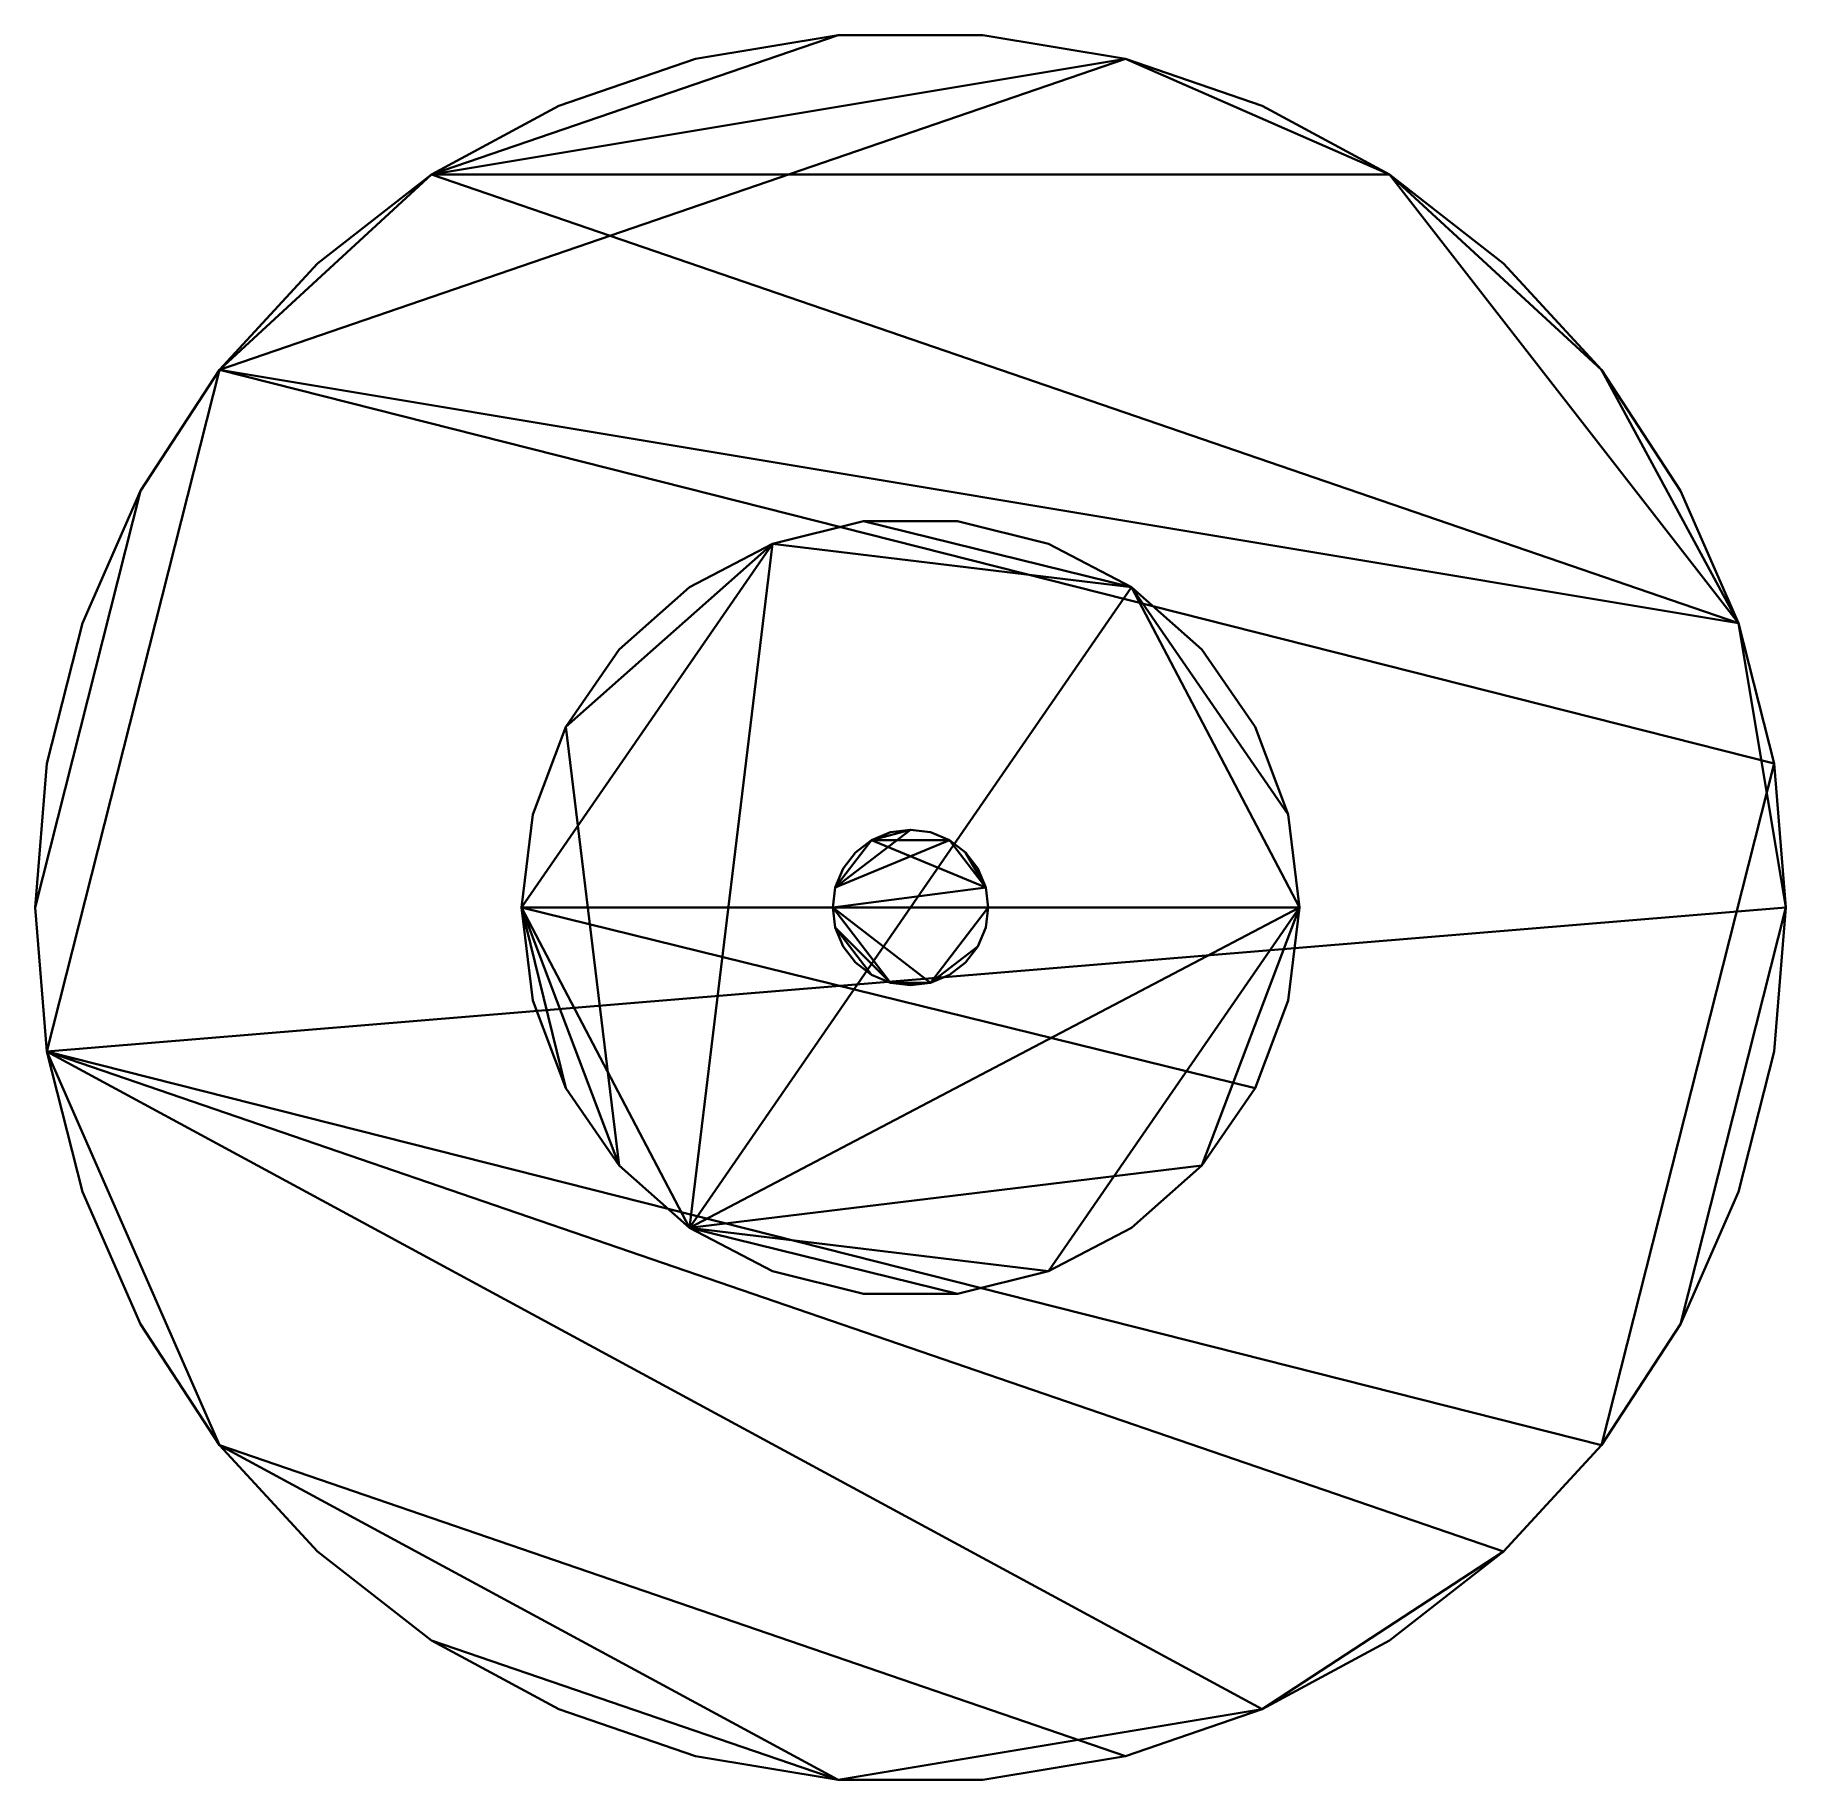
# Model space of a CAD drawing. Header units: millimetres. Extents: x -450 to 450, y -448 to 448.
import ezdxf

# ---------------------------------------------------------------- set-up
doc = ezdxf.new("R2010")
doc.units = ezdxf.units.MM
doc.layers.add('I-FURN', color=7, linetype='Continuous', lineweight=40)

msp = doc.modelspace()

# ---------------------------------------------------------------- meshes
at = {"layer": 'I-FURN', "color": 252, "true_color": 0x938b80}
mesh = msp.add_polyface(dxfattribs=at)
corners = [(-450, 0, 725), (-443.86, -74.07, 725), (-425.62, -146.11, 725), (-395.76, -214.18, 725), (-355.11, -276.4, 725), (-304.78, -331.08, 725), (-246.13, -376.72, 725), (-180.76, -412.1, 725), (-110.47, -436.23, 725), (-37.16, -448.46, 725), (37.16, -448.46, 725), (110.47, -436.23, 725), (180.76, -412.1, 725), (246.13, -376.72, 725), (304.78, -331.08, 725), (355.11, -276.4, 725), (395.76, -214.18, 725), (425.62, -146.11, 725), (443.86, -74.07, 725), (450, 0, 725), (443.86, 74.07, 725), (425.62, 146.11, 725), (395.76, 214.18, 725), (355.11, 276.4, 725), (304.78, 331.08, 725), (246.13, 376.72, 725), (180.76, 412.1, 725), (110.47, 436.23, 725), (37.16, 448.46, 725), (-37.16, 448.46, 725), (-110.47, 436.23, 725), (-180.76, 412.1, 725), (-246.13, 376.72, 725), (-304.78, 331.08, 725), (-355.11, 276.4, 725), (-395.76, 214.18, 725), (-425.62, 146.11, 725), (-443.86, 74.07, 725)]
mesh.append_faces([[corners[k] for k in face] for face in [(27, 25, 26), (25, 23, 24), (32, 29, 30, 31), (21, 19, 20)]], dxfattribs={"vtx0": -1, "color": 252})
mesh.append_faces([[corners[k] for k in face] for face in [(6, 9, 4, 5)]], dxfattribs={"vtx0": -1, "vtx1": -1, "color": 252})
mesh.append_faces([[corners[k] for k in face] for face in [(4, 9, 12, 1), (1, 19, 21, 34), (34, 21, 25, 27)]], dxfattribs={"vtx0": -1, "vtx1": -1, "vtx2": -1, "vtx3": -1, "color": 252})
mesh.append_faces([[corners[k] for k in face] for face in [(35, 0, 1, 34)]], dxfattribs={"vtx0": -1, "vtx2": -1, "color": 252})
mesh.append_faces([[corners[k] for k in face] for face in [(11, 12, 9, 10)]], dxfattribs={"vtx1": -1, "color": 252})
mesh.append_faces([[corners[k] for k in face] for face in [(14, 15, 1)]], dxfattribs={"vtx1": -1, "vtx2": -1, "color": 252})
mesh.append_faces([[corners[k] for k in face] for face in [(15, 16, 19, 1)]], dxfattribs={"vtx1": -1, "vtx2": -1, "vtx3": -1, "color": 252})
mesh.append_faces([[corners[k] for k in face] for face in [(17, 18, 19, 16), (7, 8, 9, 6), (36, 37, 0, 35)]], dxfattribs={"vtx2": -1, "color": 252})
mesh.append_faces([[corners[k] for k in face] for face in [(12, 13, 14, 1), (21, 22, 23, 25), (27, 28, 29, 32), (32, 33, 34, 27)]], dxfattribs={"vtx2": -1, "vtx3": -1, "color": 252})
mesh.append_faces([[corners[k] for k in face] for face in [(1, 2, 3, 4)]], dxfattribs={"vtx3": -1, "color": 252})
mesh = msp.add_polyface(dxfattribs=at)
corners = [(-450, 0, 700), (-443.86, 74.07, 700), (-425.62, 146.11, 700), (-395.76, 214.18, 700), (-355.11, 276.4, 700), (-304.78, 331.08, 700), (-246.13, 376.72, 700), (-180.76, 412.1, 700), (-110.47, 436.23, 700), (-37.16, 448.46, 700), (37.16, 448.46, 700), (110.47, 436.23, 700), (180.76, 412.1, 700), (246.13, 376.72, 700), (304.78, 331.08, 700), (355.11, 276.4, 700), (395.76, 214.18, 700), (425.62, 146.11, 700), (443.86, 74.07, 700), (450, 0, 700), (443.86, -74.07, 700), (425.62, -146.11, 700), (395.76, -214.18, 700), (355.11, -276.4, 700), (304.78, -331.08, 700), (246.13, -376.72, 700), (180.76, -412.1, 700), (110.47, -436.23, 700), (37.16, -448.46, 700), (-37.16, -448.46, 700), (-110.47, -436.23, 700), (-180.76, -412.1, 700), (-246.13, -376.72, 700), (-304.78, -331.08, 700), (-355.11, -276.4, 700), (-395.76, -214.18, 700), (-425.62, -146.11, 700), (-443.86, -74.07, 700)]
mesh.append_faces([[corners[k] for k in face] for face in [(26, 24, 25)]], dxfattribs={"vtx0": -1, "color": 252})
mesh.append_faces([[corners[k] for k in face] for face in [(29, 34, 27, 28)]], dxfattribs={"vtx0": -1, "vtx1": -1, "color": 252})
mesh.append_faces([[corners[k] for k in face] for face in [(17, 6, 13, 15), (37, 4, 18, 23)]], dxfattribs={"vtx0": -1, "vtx1": -1, "vtx2": -1, "vtx3": -1, "color": 252})
mesh.append_faces([[corners[k] for k in face] for face in [(19, 22, 23, 18)]], dxfattribs={"vtx0": -1, "vtx2": -1, "color": 252})
mesh.append_faces([[corners[k] for k in face] for face in [(37, 23, 24, 26), (37, 26, 27, 34)]], dxfattribs={"vtx0": -1, "vtx2": -1, "vtx3": -1, "color": 252})
mesh.append_faces([[corners[k] for k in face] for face in [(14, 15, 13), (8, 9, 6, 7), (5, 6, 4), (31, 32, 29, 30)]], dxfattribs={"vtx1": -1, "color": 252})
mesh.append_faces([[corners[k] for k in face] for face in [(17, 18, 4, 6)]], dxfattribs={"vtx1": -1, "vtx2": -1, "vtx3": -1, "color": 252})
mesh.append_faces([[corners[k] for k in face] for face in [(37, 0, 3, 4)]], dxfattribs={"vtx1": -1, "vtx3": -1, "color": 252})
mesh.append_faces([[corners[k] for k in face] for face in [(15, 16, 17), (35, 36, 37, 34)]], dxfattribs={"vtx2": -1, "color": 252})
mesh.append_faces([[corners[k] for k in face] for face in [(11, 12, 13, 6), (9, 10, 11, 6), (32, 33, 34, 29)]], dxfattribs={"vtx2": -1, "vtx3": -1, "color": 252})
mesh.append_faces([[corners[k] for k in face] for face in [(0, 1, 2, 3), (19, 20, 21, 22)]], dxfattribs={"vtx3": -1, "color": 252})
mesh = msp.add_polyface(dxfattribs=at)
corners = [(-450, 0, 725), (-443.86, 74.07, 725), (-425.62, 146.11, 725), (-395.76, 214.18, 725), (-355.11, 276.4, 725), (-304.78, 331.08, 725), (-246.13, 376.72, 725), (-180.76, 412.1, 725), (-110.47, 436.23, 725), (-37.16, 448.46, 725), (37.16, 448.46, 725), (110.47, 436.23, 725), (180.76, 412.1, 725), (246.13, 376.72, 725), (304.78, 331.08, 725), (355.11, 276.4, 725), (395.76, 214.18, 725), (425.62, 146.11, 725), (443.86, 74.07, 725), (450, 0, 725), (450, 0, 700), (443.86, 74.07, 700), (425.62, 146.11, 700), (395.76, 214.18, 700), (355.11, 276.4, 700), (304.78, 331.08, 700), (246.13, 376.72, 700), (180.76, 412.1, 700), (110.47, 436.23, 700), (37.16, 448.46, 700), (-37.16, 448.46, 700), (-110.47, 436.23, 700), (-180.76, 412.1, 700), (-246.13, 376.72, 700), (-304.78, 331.08, 700), (-355.11, 276.4, 700), (-395.76, 214.18, 700), (-425.62, 146.11, 700), (-443.86, 74.07, 700), (-450, 0, 700)]
mesh.append_faces([[corners[k] for k in face] for face in [(1, 38, 39, 0)]], dxfattribs={"vtx0": -1, "color": 252})
mesh.append_faces([[corners[k] for k in face] for face in [(11, 28, 29, 10), (12, 27, 28, 11), (10, 29, 30, 9), (7, 32, 33, 6), (9, 30, 31, 8), (8, 31, 32, 7), (6, 33, 34, 5), (2, 37, 38, 1), (4, 35, 36, 3), (3, 36, 37, 2), (5, 34, 35, 4)]], dxfattribs={"vtx0": -1, "vtx2": -1, "color": 252})
mesh.append_faces([[corners[k] for k in face] for face in [(20, 21, 18, 19)]], dxfattribs={"vtx1": -1, "color": 252})
mesh.append_faces([[corners[k] for k in face] for face in [(22, 23, 16, 17), (21, 22, 17, 18), (23, 24, 15, 16), (25, 26, 13, 14), (26, 27, 12, 13), (24, 25, 14, 15)]], dxfattribs={"vtx1": -1, "vtx3": -1, "color": 252})
at = {"layer": 'I-FURN', "color": 252, "true_color": 0x888888}
mesh = msp.add_polyface(dxfattribs=at)
corners = [(-200, 0, 30), (-194.19, -47.86, 30), (-177.09, -92.94, 30), (-149.7, -132.62, 30), (-113.61, -164.6, 30), (-70.92, -187, 30), (-24.11, -198.54, 30), (24.11, -198.54, 30), (70.92, -187, 30), (113.61, -164.6, 30), (149.7, -132.62, 30), (177.09, -92.94, 30), (194.19, -47.86, 30), (200, 0, 30), (194.19, 47.86, 30), (177.09, 92.94, 30), (149.7, 132.62, 30), (113.61, 164.6, 30), (70.92, 187, 30), (24.11, 198.54, 30), (-24.11, 198.54, 30), (-70.92, 187, 30), (-113.61, 164.6, 30), (-149.7, 132.62, 30), (-177.09, 92.94, 30), (-194.19, 47.86, 30)]
mesh.append_faces([[corners[k] for k in face] for face in [(2, 0, 1), (17, 14, 15, 16), (24, 21, 22, 23)]], dxfattribs={"vtx0": -1, "color": 252})
mesh.append_faces([[corners[k] for k in face] for face in [(13, 17, 21, 0)]], dxfattribs={"vtx0": -1, "vtx1": -1, "vtx2": -1, "vtx3": -1, "color": 252})
mesh.append_faces([[corners[k] for k in face] for face in [(17, 20, 21)]], dxfattribs={"vtx0": -1, "vtx2": -1, "color": 252})
mesh.append_faces([[corners[k] for k in face] for face in [(4, 10, 11, 0)]], dxfattribs={"vtx0": -1, "vtx2": -1, "vtx3": -1, "color": 252})
mesh.append_faces([[corners[k] for k in face] for face in [(7, 8, 4), (3, 4, 0, 2), (13, 14, 17)]], dxfattribs={"vtx1": -1, "vtx2": -1, "color": 252})
mesh.append_faces([[corners[k] for k in face] for face in [(8, 9, 10, 4), (11, 12, 13, 0), (24, 25, 0, 21)]], dxfattribs={"vtx2": -1, "vtx3": -1, "color": 252})
mesh.append_faces([[corners[k] for k in face] for face in [(4, 5, 6, 7), (17, 18, 19, 20)]], dxfattribs={"vtx3": -1, "color": 252})
mesh = msp.add_polyface(dxfattribs=at)
corners = [(-200, 0), (-194.19, 47.86), (-177.09, 92.94), (-149.7, 132.62), (-113.61, 164.6), (-70.92, 187), (-24.11, 198.54), (24.11, 198.54), (70.92, 187), (113.61, 164.6), (149.7, 132.62), (177.09, 92.94), (194.19, 47.86), (200, 0), (194.19, -47.86), (177.09, -92.94), (149.7, -132.62), (113.61, -164.6), (70.92, -187), (24.11, -198.54), (-24.11, -198.54), (-70.92, -187), (-113.61, -164.6), (-149.7, -132.62), (-177.09, -92.94), (-194.19, -47.86)]
mesh.append_faces([[corners[k] for k in face] for face in [(0, 23, 24, 25)]], dxfattribs={"vtx0": -1, "color": 252})
mesh.append_faces([[corners[k] for k in face] for face in [(9, 22, 5, 6), (2, 5, 22, 23)]], dxfattribs={"vtx0": -1, "vtx1": -1, "vtx3": -1, "color": 252})
mesh.append_faces([[corners[k] for k in face] for face in [(9, 12, 13, 22), (13, 18, 19, 22)]], dxfattribs={"vtx0": -1, "vtx2": -1, "vtx3": -1, "color": 252})
mesh.append_faces([[corners[k] for k in face] for face in [(11, 12, 9, 10), (4, 5, 2, 3)]], dxfattribs={"vtx1": -1, "color": 252})
mesh.append_faces([[corners[k] for k in face] for face in [(7, 8, 9, 6)]], dxfattribs={"vtx2": -1, "color": 252})
mesh.append_faces([[corners[k] for k in face] for face in [(0, 1, 2, 23), (16, 17, 18, 13)]], dxfattribs={"vtx2": -1, "vtx3": -1, "color": 252})
mesh.append_faces([[corners[k] for k in face] for face in [(13, 14, 15, 16), (19, 20, 21, 22)]], dxfattribs={"vtx3": -1, "color": 252})
mesh = msp.add_polyface(dxfattribs=at)
corners = [(-200, 0, 30), (-194.19, 47.86, 30), (-177.09, 92.94, 30), (-149.7, 132.62, 30), (-113.61, 164.6, 30), (-70.92, 187, 30), (-24.11, 198.54, 30), (24.11, 198.54, 30), (70.92, 187, 30), (113.61, 164.6, 30), (149.7, 132.62, 30), (177.09, 92.94, 30), (194.19, 47.86, 30), (200, 0, 30), (200, 0), (194.19, 47.86), (177.09, 92.94), (149.7, 132.62), (113.61, 164.6), (70.92, 187), (24.11, 198.54), (-24.11, 198.54), (-70.92, 187), (-113.61, 164.6), (-149.7, 132.62), (-177.09, 92.94), (-194.19, 47.86), (-200, 0)]
mesh.append_faces([[corners[k] for k in face] for face in [(1, 26, 27, 0)]], dxfattribs={"vtx0": -1, "color": 252})
mesh.append_faces([[corners[k] for k in face] for face in [(6, 21, 22, 5), (2, 25, 26, 1), (3, 24, 25, 2), (4, 23, 24, 3)]], dxfattribs={"vtx0": -1, "vtx2": -1, "color": 252})
mesh.append_faces([[corners[k] for k in face] for face in [(14, 15, 12, 13)]], dxfattribs={"vtx1": -1, "color": 252})
mesh.append_faces([[corners[k] for k in face] for face in [(15, 16, 11, 12), (17, 18, 9, 10), (18, 19, 8, 9), (16, 17, 10, 11), (19, 20, 7, 8), (6, 7, 20, 21), (22, 23, 4, 5)]], dxfattribs={"vtx1": -1, "vtx3": -1, "color": 252})
mesh = msp.add_polyface(dxfattribs=at)
corners = [(-40, 0, 700), (-38.64, -10.35, 700), (-34.64, -20, 700), (-28.28, -28.28, 700), (-20, -34.64, 700), (-10.35, -38.64, 700), (0, -40, 700), (10.35, -38.64, 700), (20, -34.64, 700), (28.28, -28.28, 700), (34.64, -20, 700), (38.64, -10.35, 700), (40, 0, 700), (38.64, 10.35, 700), (34.64, 20, 700), (28.28, 28.28, 700), (20, 34.64, 700), (10.35, 38.64, 700), (0, 40, 700), (-10.35, 38.64, 700), (-20, 34.64, 700), (-28.28, 28.28, 700), (-34.64, 20, 700), (-38.64, 10.35, 700)]
mesh.append_faces([[corners[k] for k in face] for face in [(7, 0, 5, 6), (20, 23, 18, 19)]], dxfattribs={"vtx0": -1, "vtx1": -1, "color": 252})
mesh.append_faces([[corners[k] for k in face] for face in [(0, 13, 16, 23)]], dxfattribs={"vtx0": -1, "vtx1": -1, "vtx2": -1, "color": 252})
mesh.append_faces([[corners[k] for k in face] for face in [(1, 4, 5, 0)]], dxfattribs={"vtx0": -1, "vtx2": -1, "color": 252})
mesh.append_faces([[corners[k] for k in face] for face in [(7, 12, 13, 0)]], dxfattribs={"vtx0": -1, "vtx2": -1, "vtx3": -1, "color": 252})
mesh.append_faces([[corners[k] for k in face] for face in [(21, 22, 23, 20)]], dxfattribs={"vtx2": -1, "color": 252})
mesh.append_faces([[corners[k] for k in face] for face in [(10, 11, 12, 7), (16, 17, 18, 23)]], dxfattribs={"vtx2": -1, "vtx3": -1, "color": 252})
mesh.append_faces([[corners[k] for k in face] for face in [(7, 8, 9, 10), (1, 2, 3, 4), (13, 14, 15, 16)]], dxfattribs={"vtx3": -1, "color": 252})
mesh = msp.add_polyface(dxfattribs=at)
corners = [(-40, 0), (-38.64, 10.35), (-34.64, 20), (-28.28, 28.28), (-20, 34.64), (-10.35, 38.64), (0, 40), (10.35, 38.64), (20, 34.64), (28.28, 28.28), (34.64, 20), (38.64, 10.35), (40, 0), (38.64, -10.35), (34.64, -20), (28.28, -28.28), (20, -34.64), (10.35, -38.64), (0, -40), (-10.35, -38.64), (-20, -34.64), (-28.28, -28.28), (-34.64, -20), (-38.64, -10.35)]
mesh.append_faces([[corners[k] for k in face] for face in [(0, 17, 19, 23)]], dxfattribs={"vtx0": -1, "vtx1": -1, "vtx2": -1, "color": 252})
mesh.append_faces([[corners[k] for k in face] for face in [(23, 19, 20)]], dxfattribs={"vtx0": -1, "vtx2": -1, "color": 252})
mesh.append_faces([[corners[k] for k in face] for face in [(4, 8, 9, 11), (0, 11, 12, 17)]], dxfattribs={"vtx0": -1, "vtx2": -1, "vtx3": -1, "color": 252})
mesh.append_faces([[corners[k] for k in face] for face in [(3, 4, 1, 2)]], dxfattribs={"vtx1": -1, "color": 252})
mesh.append_faces([[corners[k] for k in face] for face in [(0, 1, 4, 11)]], dxfattribs={"vtx1": -1, "vtx2": -1, "vtx3": -1, "color": 252})
mesh.append_faces([[corners[k] for k in face] for face in [(9, 10, 11), (4, 5, 6), (15, 16, 17, 14), (21, 22, 23, 20), (17, 18, 19)]], dxfattribs={"vtx2": -1, "color": 252})
mesh.append_faces([[corners[k] for k in face] for face in [(6, 7, 8, 4), (12, 13, 14, 17)]], dxfattribs={"vtx2": -1, "vtx3": -1, "color": 252})
mesh = msp.add_polyface(dxfattribs=at)
corners = [(-40, 0, 700), (-38.64, 10.35, 700), (-34.64, 20, 700), (-28.28, 28.28, 700), (-20, 34.64, 700), (-10.35, 38.64, 700), (0, 40, 700), (10.35, 38.64, 700), (20, 34.64, 700), (28.28, 28.28, 700), (34.64, 20, 700), (38.64, 10.35, 700), (40, 0, 700), (40, 0), (38.64, 10.35), (34.64, 20), (28.28, 28.28), (20, 34.64), (10.35, 38.64), (0, 40), (-10.35, 38.64), (-20, 34.64), (-28.28, 28.28), (-34.64, 20), (-38.64, 10.35), (-40, 0)]
mesh.append_faces([[corners[k] for k in face] for face in [(1, 24, 25, 0)]], dxfattribs={"vtx0": -1, "color": 252})
mesh.append_faces([[corners[k] for k in face] for face in [(11, 14, 15, 10), (10, 15, 16, 9), (8, 17, 18, 7), (9, 16, 17, 8), (7, 18, 19, 6), (5, 20, 21, 4), (4, 21, 22, 3), (2, 23, 24, 1), (3, 22, 23, 2), (20, 5, 6, 19)]], dxfattribs={"vtx0": -1, "vtx2": -1, "color": 252})
mesh.append_faces([[corners[k] for k in face] for face in [(11, 12, 13, 14)]], dxfattribs={"vtx3": -1, "color": 252})
at = {"layer": 'I-FURN', "color": 252, "true_color": 0x938b80}
mesh = msp.add_polyface(dxfattribs=at)
corners = [(450, 0, 725), (443.86, -74.07, 725), (425.62, -146.11, 725), (395.76, -214.18, 725), (355.11, -276.4, 725), (304.78, -331.08, 725), (246.13, -376.72, 725), (180.76, -412.1, 725), (110.47, -436.23, 725), (37.16, -448.46, 725), (-37.16, -448.46, 725), (-110.47, -436.23, 725), (-180.76, -412.1, 725), (-246.13, -376.72, 725), (-304.78, -331.08, 725), (-355.11, -276.4, 725), (-395.76, -214.18, 725), (-425.62, -146.11, 725), (-443.86, -74.07, 725), (-450, 0, 725), (-450, 0, 700), (-443.86, -74.07, 700), (-425.62, -146.11, 700), (-395.76, -214.18, 700), (-355.11, -276.4, 700), (-304.78, -331.08, 700), (-246.13, -376.72, 700), (-180.76, -412.1, 700), (-110.47, -436.23, 700), (-37.16, -448.46, 700), (37.16, -448.46, 700), (110.47, -436.23, 700), (180.76, -412.1, 700), (246.13, -376.72, 700), (304.78, -331.08, 700), (355.11, -276.4, 700), (395.76, -214.18, 700), (425.62, -146.11, 700), (443.86, -74.07, 700), (450, 0, 700)]
mesh.append_faces([[corners[k] for k in face] for face in [(1, 38, 39, 0)]], dxfattribs={"vtx0": -1, "color": 252})
mesh.append_faces([[corners[k] for k in face] for face in [(12, 27, 28, 11), (14, 25, 26, 13), (13, 26, 27, 12), (11, 28, 29, 10), (10, 29, 30, 9), (7, 32, 33, 6), (9, 30, 31, 8), (8, 31, 32, 7), (6, 33, 34, 5), (2, 37, 38, 1), (4, 35, 36, 3), (3, 36, 37, 2), (5, 34, 35, 4)]], dxfattribs={"vtx0": -1, "vtx2": -1, "color": 252})
mesh.append_faces([[corners[k] for k in face] for face in [(20, 21, 18, 19)]], dxfattribs={"vtx1": -1, "color": 252})
mesh.append_faces([[corners[k] for k in face] for face in [(22, 23, 16, 17), (21, 22, 17, 18), (23, 24, 15, 16), (24, 25, 14, 15)]], dxfattribs={"vtx1": -1, "vtx3": -1, "color": 252})
at = {"layer": 'I-FURN', "color": 252, "true_color": 0x888888}
mesh = msp.add_polyface(dxfattribs=at)
corners = [(200, 0, 30), (194.19, -47.86, 30), (177.09, -92.94, 30), (149.7, -132.62, 30), (113.61, -164.6, 30), (70.92, -187, 30), (24.11, -198.54, 30), (-24.11, -198.54, 30), (-70.92, -187, 30), (-113.61, -164.6, 30), (-149.7, -132.62, 30), (-177.09, -92.94, 30), (-194.19, -47.86, 30), (-200, 0, 30), (-200, 0), (-194.19, -47.86), (-177.09, -92.94), (-149.7, -132.62), (-113.61, -164.6), (-70.92, -187), (-24.11, -198.54), (24.11, -198.54), (70.92, -187), (113.61, -164.6), (149.7, -132.62), (177.09, -92.94), (194.19, -47.86), (200, 0)]
mesh.append_faces([[corners[k] for k in face] for face in [(1, 26, 27, 0)]], dxfattribs={"vtx0": -1, "color": 252})
mesh.append_faces([[corners[k] for k in face] for face in [(3, 24, 25, 2)]], dxfattribs={"vtx0": -1, "vtx2": -1, "color": 252})
mesh.append_faces([[corners[k] for k in face] for face in [(14, 15, 12, 13)]], dxfattribs={"vtx1": -1, "color": 252})
mesh.append_faces([[corners[k] for k in face] for face in [(15, 16, 11, 12), (17, 18, 9, 10), (18, 19, 8, 9), (16, 17, 10, 11), (19, 20, 7, 8), (6, 7, 20, 21), (21, 22, 5, 6), (22, 23, 4, 5), (25, 26, 1, 2), (23, 24, 3, 4)]], dxfattribs={"vtx1": -1, "vtx3": -1, "color": 252})
mesh = msp.add_polyface(dxfattribs=at)
corners = [(40, 0, 700), (38.64, -10.35, 700), (34.64, -20, 700), (28.28, -28.28, 700), (20, -34.64, 700), (10.35, -38.64, 700), (0, -40, 700), (-10.35, -38.64, 700), (-20, -34.64, 700), (-28.28, -28.28, 700), (-34.64, -20, 700), (-38.64, -10.35, 700), (-40, 0, 700), (-40, 0), (-38.64, -10.35), (-34.64, -20), (-28.28, -28.28), (-20, -34.64), (-10.35, -38.64), (0, -40), (10.35, -38.64), (20, -34.64), (28.28, -28.28), (34.64, -20), (38.64, -10.35), (40, 0)]
mesh.append_faces([[corners[k] for k in face] for face in [(1, 24, 25, 0)]], dxfattribs={"vtx0": -1, "color": 252})
mesh.append_faces([[corners[k] for k in face] for face in [(11, 14, 15, 10), (10, 15, 16, 9), (8, 17, 18, 7), (9, 16, 17, 8), (7, 18, 19, 6), (5, 20, 21, 4), (4, 21, 22, 3), (2, 23, 24, 1), (3, 22, 23, 2), (20, 5, 6, 19)]], dxfattribs={"vtx0": -1, "vtx2": -1, "color": 252})
mesh.append_faces([[corners[k] for k in face] for face in [(12, 13, 14, 11)]], dxfattribs={"vtx2": -1, "color": 252})

doc.saveas('drawing.dxf')
